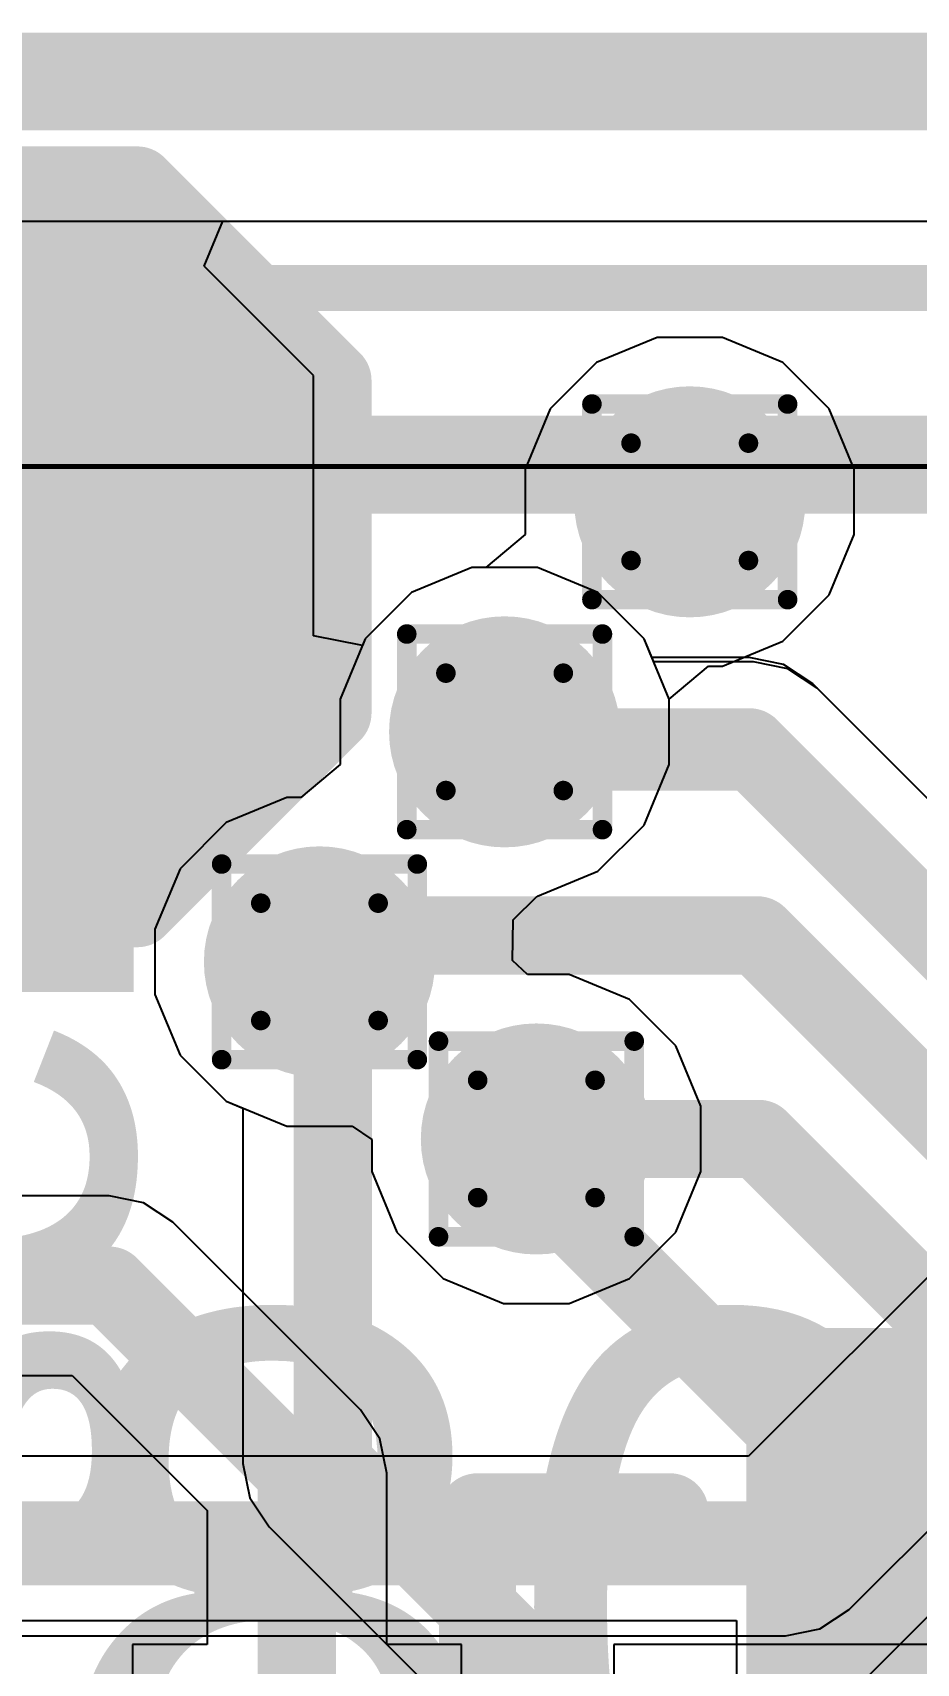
# Model space of a CAD drawing. Header units: inches. Extents: x -11 to 5433, y -4 to 5447.
# Drawn here: x 42.852 to 45.146, y 30.387 to 34.622 of the extents above; entities that cross this region are included whole.
import ezdxf

# ---------------------------------------------------------------- set-up
doc = ezdxf.new("R2010")
doc.units = ezdxf.units.IN
for name, color, linetype in [('Board_outline', 216, 'Continuous'), ('Bottom Layer', 5, 'Continuous'), ('Bottom Overlay', 54, 'Continuous'), ('Drill Drawing', 1, 'Continuous'), ('Ground', 16, 'Continuous'), ('Mechanical 4', 56, 'Continuous'), ('Power', 76, 'Continuous'), ('Top Layer', 1, 'Continuous'), ('Top Overlay', 2, 'Continuous'), ('Top Paste', 8, 'Continuous'), ('Top Solder', 216, 'Continuous'), ('Via Holes', 16, 'Continuous')]:
    doc.layers.add(name, color=color, linetype=linetype)
doc.styles.add('Arial', font='', dxfattribs={"height": 0.2})
doc.styles.add('Arial_Bold', font='', dxfattribs={"height": 0.2})
doc.styles.get('Arial').set_extended_font_data('Arial')
doc.styles.get('Arial_Bold').set_extended_font_data('Arial', bold=True)

# ---------------------------------------------------------------- blocks, each defined once
blk = doc.blocks.new('SM06B_GHS_TB_LF__SN__B_1')
at = {"layer": 'Bottom Overlay'}
for points in [[(-4.3101, 2.75, 0.12, 0.12, 0), (-0.45, 2.75, 0.12, 0.12, 0)], [(-0.45, 2.75, 0.12, 0.12, 0), (4.31, 2.75, 0.12, 0.12, 0)]]:
    blk.add_lwpolyline(points, format="xyseb", dxfattribs=at)
blk.add_lwpolyline([(-0.48, 2.75, 0.06, 0.06, 1), (-0.42, 2.75, 0.06, 0.06, 1)], format="xyseb", close=True, dxfattribs=at)
blk.add_lwpolyline([(-0.48, 2.75, 0.06, 0.06, 1), (-0.42, 2.75, 0.06, 0.06, 1)], format="xyseb", close=True, dxfattribs=at)
blk = doc.blocks.new('QFN_56__7_7__4')
at = {"layer": 'Top Layer'}
blk.add_hatch(color=1, dxfattribs=at).paths.add_polyline_path([(-3.8755, -2.5), (-3.0005, -2.5), (-3.0005, -2.7), (-3.8755, -2.7)])
at = {"layer": 'Top Paste'}
blk.add_hatch(color=8, dxfattribs=at).paths.add_polyline_path([(-3.8755, -2.5), (-3.0005, -2.5), (-3.0005, -2.7), (-3.8755, -2.7)])
at = {"layer": 'Top Solder'}
for points in [[(-3.9771, -1.9984), (-2.8989, -1.9984), (-2.8989, -2.4016), (-3.9771, -2.4016)], [(-3.9771, -2.3984), (-2.8989, -2.3984), (-2.8989, -2.8016), (-3.9771, -2.8016)]]:
    blk.add_hatch(color=216, dxfattribs=at).paths.add_polyline_path(points)
at = {"layer": 'Top Overlay'}
for points in [[(-3.5, -3.5, 0.2, 0.2, 0), (-3.5, -3, 0.2, 0.2, 0)], [(-3, -3.5, 0.2, 0.2, 0), (-3.5, -3.5, 0.2, 0.2, 0)]]:
    blk.add_lwpolyline(points, format="xyseb", dxfattribs=at)
for points in [[(-3.55, -3, 0.1, 0.1, 1), (-3.45, -3, 0.1, 0.1, 1)], [(-3.55, -3.5, 0.1, 0.1, 1), (-3.45, -3.5, 0.1, 0.1, 1)], [(-3.55, -3.5, 0.1, 0.1, 1), (-3.45, -3.5, 0.1, 0.1, 1)]]:
    blk.add_lwpolyline(points, format="xyseb", close=True, dxfattribs=at)
blk = doc.blocks.new('T__________134')
at = {"layer": 'Top Layer'}
blk.add_hatch(color=1, dxfattribs=at).paths.add_polyline_path([(0.381, 0.762), (-0.381, 0.762), (-0.762, 0.381), (-0.762, -0.381), (-0.381, -0.762), (0.381, -0.762), (0.762, -0.381), (0.762, 0.381)])
at = {"layer": 'Top Paste'}
blk.add_hatch(color=8, dxfattribs=at).paths.add_polyline_path([(0.381, 0.762), (-0.381, 0.762), (-0.762, 0.381), (-0.762, -0.381), (-0.381, -0.762), (0.381, -0.762), (0.762, -0.381), (0.762, 0.381)])
at = {"layer": 'Top Solder'}
blk.add_hatch(color=216, dxfattribs=at).paths.add_polyline_path([(0.4318, 0.8636), (-0.4318, 0.8636), (-0.8636, 0.4318), (-0.8636, -0.4318), (-0.4318, -0.8636), (0.4318, -0.8636), (0.8636, -0.4318), (0.8636, 0.4318)])
at = {"layer": 'Top Overlay'}
for points in [[(-0.9398, 0.4318, 0.2, 0.2, 0), (-0.4318, 0.9398, 0.2, 0.2, 0)], [(-0.4318, 0.9398, 0.2, 0.2, 0), (0.4318, 0.9398, 0.2, 0.2, 0)], [(0.4318, 0.9398, 0.2, 0.2, 0), (0.9398, 0.4318, 0.2, 0.2, 0)], [(-0.9398, -0.4318, 0.2, 0.2, 0), (-0.9398, 0.4318, 0.2, 0.2, 0)], [(0.9398, -0.4318, 0.2, 0.2, 0), (0.9398, 0.4318, 0.2, 0.2, 0)], [(-0.9398, -0.4318, 0.2, 0.2, 0), (-0.4318, -0.9398, 0.2, 0.2, 0)], [(0.4318, -0.9398, 0.2, 0.2, 0), (0.9398, -0.4318, 0.2, 0.2, 0)], [(-0.4318, -0.9398, 0.2, 0.2, 0), (0.4318, -0.9398, 0.2, 0.2, 0)]]:
    blk.add_lwpolyline(points, format="xyseb", dxfattribs=at)
for points in [[(-0.4818, 0.9398, 0.1, 0.1, 1), (-0.3818, 0.9398, 0.1, 0.1, 1)], [(-0.4818, 0.9398, 0.1, 0.1, 1), (-0.3818, 0.9398, 0.1, 0.1, 1)], [(0.3818, 0.9398, 0.1, 0.1, 1), (0.4818, 0.9398, 0.1, 0.1, 1)], [(0.3818, 0.9398, 0.1, 0.1, 1), (0.4818, 0.9398, 0.1, 0.1, 1)], [(-0.9898, 0.4318, 0.1, 0.1, 1), (-0.8898, 0.4318, 0.1, 0.1, 1)], [(-0.9898, 0.4318, 0.1, 0.1, 1), (-0.8898, 0.4318, 0.1, 0.1, 1)], [(0.8898, 0.4318, 0.1, 0.1, 1), (0.9898, 0.4318, 0.1, 0.1, 1)], [(0.8898, 0.4318, 0.1, 0.1, 1), (0.9898, 0.4318, 0.1, 0.1, 1)], [(-0.9898, -0.4318, 0.1, 0.1, 1), (-0.8898, -0.4318, 0.1, 0.1, 1)], [(-0.9898, -0.4318, 0.1, 0.1, 1), (-0.8898, -0.4318, 0.1, 0.1, 1)], [(0.8898, -0.4318, 0.1, 0.1, 1), (0.9898, -0.4318, 0.1, 0.1, 1)], [(0.8898, -0.4318, 0.1, 0.1, 1), (0.9898, -0.4318, 0.1, 0.1, 1)], [(-0.4818, -0.9398, 0.1, 0.1, 1), (-0.3818, -0.9398, 0.1, 0.1, 1)], [(-0.4818, -0.9398, 0.1, 0.1, 1), (-0.3818, -0.9398, 0.1, 0.1, 1)], [(0.3818, -0.9398, 0.1, 0.1, 1), (0.4818, -0.9398, 0.1, 0.1, 1)], [(0.3818, -0.9398, 0.1, 0.1, 1), (0.4818, -0.9398, 0.1, 0.1, 1)]]:
    blk.add_lwpolyline(points, format="xyseb", close=True, dxfattribs=at)

msp = doc.modelspace()

# ---------------------------------------------------------------- hatches: boundary and pattern name
at = {"layer": 'Bottom Layer'}
h = msp.add_hatch(color=5, dxfattribs=at)
edge = h.paths.add_edge_path()
edge.add_arc((44.5578, 33.4035), 0.3, 0, 360)
h = msp.add_hatch(color=5, dxfattribs=at)
edge = h.paths.add_edge_path()
edge.add_arc((44.0771, 32.8062), 0.3, 0, 360)
h = msp.add_hatch(color=5, dxfattribs=at)
edge = h.paths.add_edge_path()
edge.add_arc((43.5965, 32.2089), 0.3, 0, 360)
h = msp.add_hatch(color=5, dxfattribs=at)
edge = h.paths.add_edge_path()
edge.add_arc((44.1596, 31.749), 0.3, 0, 360)
at = {"layer": 'Ground'}
h = msp.add_hatch(color=16, dxfattribs=at)
edge = h.paths.add_edge_path()
edge.add_arc((44.5578, 33.4035), 0.3, 0, 360)
h = msp.add_hatch(color=16, dxfattribs=at)
edge = h.paths.add_edge_path()
edge.add_arc((44.0771, 32.8062), 0.3, 0, 360)
h = msp.add_hatch(color=16, dxfattribs=at)
edge = h.paths.add_edge_path()
edge.add_arc((43.5965, 32.2089), 0.3, 0, 360)
h = msp.add_hatch(color=16, dxfattribs=at)
edge = h.paths.add_edge_path()
edge.add_arc((44.1596, 31.749), 0.3, 0, 360)
at = {"layer": 'Power'}
h = msp.add_hatch(color=76, dxfattribs=at)
edge = h.paths.add_edge_path()
edge.add_arc((44.5578, 33.4035), 0.3, 0, 360)
h = msp.add_hatch(color=76, dxfattribs=at)
edge = h.paths.add_edge_path()
edge.add_arc((44.0771, 32.8062), 0.3, 0, 360)
h = msp.add_hatch(color=76, dxfattribs=at)
edge = h.paths.add_edge_path()
edge.add_arc((43.5965, 32.2089), 0.3, 0, 360)
h = msp.add_hatch(color=76, dxfattribs=at)
edge = h.paths.add_edge_path()
edge.add_arc((44.1596, 31.749), 0.3, 0, 360)
at = {"layer": 'Top Layer'}
h = msp.add_hatch(color=1, dxfattribs=at)
edge = h.paths.add_edge_path()
edge.add_arc((44.5578, 33.4035), 0.3, 0, 360)
h = msp.add_hatch(color=1, dxfattribs=at)
edge = h.paths.add_edge_path()
edge.add_arc((44.0771, 32.8062), 0.3, 0, 360)
h = msp.add_hatch(color=1, dxfattribs=at)
edge = h.paths.add_edge_path()
edge.add_arc((43.5965, 32.2089), 0.3, 0, 360)
h = msp.add_hatch(color=1, dxfattribs=at)
edge = h.paths.add_edge_path()
edge.add_arc((44.1596, 31.749), 0.3, 0, 360)
at = {"layer": 'Via Holes'}
h = msp.add_hatch(color=7, dxfattribs=at)
edge = h.paths.add_edge_path()
edge.add_arc((44.5578, 33.4035), 0.15, 0, 360)
h = msp.add_hatch(color=7, dxfattribs=at)
edge = h.paths.add_edge_path()
edge.add_arc((44.0771, 32.8062), 0.15, 0, 360)
h = msp.add_hatch(color=7, dxfattribs=at)
edge = h.paths.add_edge_path()
edge.add_arc((43.5965, 32.2089), 0.15, 0, 360)
h = msp.add_hatch(color=7, dxfattribs=at)
edge = h.paths.add_edge_path()
edge.add_arc((44.1596, 31.749), 0.15, 0, 360)

# ---------------------------------------------------------------- linework, layer by layer
at = {"layer": 'Board_outline'}
msp.add_lwpolyline([(-9.9266, 34.495, 0.254, 0.254, 0), (66.0654, 34.495, 0.254, 0.254, 0)], format="xyseb", dxfattribs=at)
at = {"layer": 'Bottom Layer'}
for p, q in [((39.8159, 34.1324), (46.0936, 34.1324)), ((43.9922, 33.2332), (43.8353, 33.1682)), ((44.1621, 33.2332), (43.9922, 33.2332)), ((44.319, 33.1682), (44.1621, 33.2332)), ((43.8353, 33.1682), (43.7152, 33.0481)), ((44.4391, 33.0481), (44.319, 33.1682)), ((43.7152, 33.0481), (43.6501, 32.8911)), ((44.5041, 32.8911), (44.4391, 33.0481)), ((43.6501, 32.8911), (43.6501, 32.7532)), ((44.5041, 32.7213), (44.5041, 32.8911)), ((43.6501, 32.7532), (43.6501, 32.7213)), ((43.6501, 32.7213), (43.548, 32.6359)), ((44.4391, 32.5643), (44.5041, 32.7213)), ((43.5116, 32.6359), (43.3546, 32.5709)), ((43.548, 32.6359), (43.5116, 32.6359)), ((43.3546, 32.5709), (43.2345, 32.4508)), ((44.319, 32.4442), (44.4391, 32.5643)), ((43.2345, 32.4508), (43.1695, 32.2938)), ((44.1621, 32.3792), (44.319, 32.4442)), ((44.0991, 32.3179), (44.1615, 32.3792)), ((44.1615, 32.3792), (44.1621, 32.3792)), ((44.0977, 32.2123), (44.0991, 32.3179)), ((43.1695, 32.2938), (43.1695, 32.124)), ((44.1364, 32.176), (44.0977, 32.2123)), ((44.2445, 32.176), (44.1364, 32.176)), ((44.4014, 32.111), (44.2445, 32.176)), ((43.1695, 32.124), (43.2345, 31.967)), ((44.5216, 31.9909), (44.4014, 32.111)), ((44.5866, 31.8339), (44.5216, 31.9909)), ((43.2345, 31.967), (43.3546, 31.8469)), ((43.3546, 31.8469), (43.5116, 31.7819)), ((44.5866, 31.6641), (44.5866, 31.8339)), ((43.5116, 31.7819), (43.6814, 31.7819)), ((43.6814, 31.7819), (43.7326, 31.7477)), ((43.7326, 31.7477), (43.7326, 31.6641)), ((43.7326, 31.6641), (43.7976, 31.5071)), ((44.5216, 31.5071), (44.5866, 31.6641)), ((43.0508, 31.6011), (42.752, 31.6011)), ((43.14, 31.5833), (43.0508, 31.6011)), ((43.2156, 31.5328), (43.14, 31.5833)), ((43.703, 31.0455), (43.2156, 31.5328)), ((43.7976, 31.5071), (43.9177, 31.387)), ((44.4014, 31.387), (44.5216, 31.5071)), ((43.9177, 31.387), (44.0746, 31.322)), ((44.2445, 31.322), (44.4014, 31.387)), ((44.0746, 31.322), (44.2445, 31.322)), ((42.0578, 31.1349), (42.9543, 31.1349)), ((42.9543, 31.1349), (43.3051, 30.7841)), ((43.7535, 30.9699), (43.703, 31.0455)), ((43.7712, 30.8807), (43.7535, 30.9699)), ((43.7712, 30.4364), (43.7712, 30.8807)), ((43.3051, 30.7841), (43.3051, 30.4364)), ((43.3051, 30.4364), (43.1111, 30.4364)), ((43.1111, 30.4364), (43.1111, 28.4824)), ((43.9651, 30.4364), (43.7712, 30.4364)), ((43.9651, 28.5909), (43.9651, 30.4364)), ((45.2151, 30.4364), (44.3611, 30.4364)), ((44.3611, 30.4364), (44.3611, 29.3902))]:
    msp.add_line(p, q, dxfattribs=at)
for points in [[(41.4219, 31.368, 0.2032, 0.2032, 0), (43.0508, 31.368, 0.2032, 0.2032, 0)], [(43.0508, 31.368, 0.2032, 0.2032, 0), (43.5381, 30.8807, 0.2032, 0.2032, 0)], [(43.5381, 29.5661, 0.2032, 0.2032, 0), (43.5381, 30.8807, 0.2032, 0.2032, 0)]]:
    msp.add_lwpolyline(points, format="xyseb", dxfattribs=at)
for points in [[(43, 31.368, 0.1016, 0.1016, 1), (43.1016, 31.368, 0.1016, 0.1016, 1)], [(43, 31.368, 0.1016, 0.1016, 1), (43.1016, 31.368, 0.1016, 0.1016, 1)], [(43.4873, 30.8807, 0.1016, 0.1016, 1), (43.5889, 30.8807, 0.1016, 0.1016, 1)], [(43.4873, 30.8807, 0.1016, 0.1016, 1), (43.5889, 30.8807, 0.1016, 0.1016, 1)]]:
    msp.add_lwpolyline(points, format="xyseb", close=True, dxfattribs=at)
at = {"layer": 'Drill Drawing'}
for points in [[(44.3038, 33.6575, 0.0508, 0.0508, 0), (44.8118, 33.6575, 0.0508, 0.0508, 0)], [(44.3038, 33.1495, 0.0508, 0.0508, 0), (44.3038, 33.6575, 0.0508, 0.0508, 0)], [(44.8118, 33.1495, 0.0508, 0.0508, 0), (44.8118, 33.6575, 0.0508, 0.0508, 0)], [(44.4054, 33.5559, 0.0508, 0.0508, 0), (44.7102, 33.5559, 0.0508, 0.0508, 0)], [(44.4054, 33.2511, 0.0508, 0.0508, 0), (44.4054, 33.5559, 0.0508, 0.0508, 0)], [(44.7102, 33.2511, 0.0508, 0.0508, 0), (44.7102, 33.5559, 0.0508, 0.0508, 0)], [(44.4054, 33.2511, 0.0508, 0.0508, 0), (44.7102, 33.2511, 0.0508, 0.0508, 0)], [(44.3038, 33.1495, 0.0508, 0.0508, 0), (44.8118, 33.1495, 0.0508, 0.0508, 0)], [(43.8231, 33.0602, 0.0508, 0.0508, 0), (44.3311, 33.0602, 0.0508, 0.0508, 0)], [(43.8231, 32.5522, 0.0508, 0.0508, 0), (43.8231, 33.0602, 0.0508, 0.0508, 0)], [(44.3311, 32.5522, 0.0508, 0.0508, 0), (44.3311, 33.0602, 0.0508, 0.0508, 0)], [(43.9247, 32.9586, 0.0508, 0.0508, 0), (44.2295, 32.9586, 0.0508, 0.0508, 0)], [(43.9247, 32.6538, 0.0508, 0.0508, 0), (43.9247, 32.9586, 0.0508, 0.0508, 0)], [(44.2295, 32.6538, 0.0508, 0.0508, 0), (44.2295, 32.9586, 0.0508, 0.0508, 0)], [(43.9247, 32.6538, 0.0508, 0.0508, 0), (44.2295, 32.6538, 0.0508, 0.0508, 0)], [(43.8231, 32.5522, 0.0508, 0.0508, 0), (44.3311, 32.5522, 0.0508, 0.0508, 0)], [(43.3425, 32.4629, 0.0508, 0.0508, 0), (43.8505, 32.4629, 0.0508, 0.0508, 0)], [(43.3425, 31.9549, 0.0508, 0.0508, 0), (43.3425, 32.4629, 0.0508, 0.0508, 0)], [(43.8505, 31.9549, 0.0508, 0.0508, 0), (43.8505, 32.4629, 0.0508, 0.0508, 0)], [(43.4441, 32.3613, 0.0508, 0.0508, 0), (43.7489, 32.3613, 0.0508, 0.0508, 0)], [(43.4441, 32.0565, 0.0508, 0.0508, 0), (43.4441, 32.3613, 0.0508, 0.0508, 0)], [(43.7489, 32.0565, 0.0508, 0.0508, 0), (43.7489, 32.3613, 0.0508, 0.0508, 0)], [(43.4441, 32.0565, 0.0508, 0.0508, 0), (43.7489, 32.0565, 0.0508, 0.0508, 0)], [(43.9056, 32.003, 0.0508, 0.0508, 0), (44.4136, 32.003, 0.0508, 0.0508, 0)], [(43.9056, 31.495, 0.0508, 0.0508, 0), (43.9056, 32.003, 0.0508, 0.0508, 0)], [(44.4136, 31.495, 0.0508, 0.0508, 0), (44.4136, 32.003, 0.0508, 0.0508, 0)], [(43.3425, 31.9549, 0.0508, 0.0508, 0), (43.8505, 31.9549, 0.0508, 0.0508, 0)], [(44.0072, 31.9014, 0.0508, 0.0508, 0), (44.312, 31.9014, 0.0508, 0.0508, 0)], [(44.0072, 31.5966, 0.0508, 0.0508, 0), (44.0072, 31.9014, 0.0508, 0.0508, 0)], [(44.312, 31.5966, 0.0508, 0.0508, 0), (44.312, 31.9014, 0.0508, 0.0508, 0)], [(44.0072, 31.5966, 0.0508, 0.0508, 0), (44.312, 31.5966, 0.0508, 0.0508, 0)], [(43.9056, 31.495, 0.0508, 0.0508, 0), (44.4136, 31.495, 0.0508, 0.0508, 0)]]:
    msp.add_lwpolyline(points, format="xyseb", dxfattribs=at)
for points in [[(44.2911, 33.6575, 0.0254, 0.0254, 1), (44.3165, 33.6575, 0.0254, 0.0254, 1)], [(44.2911, 33.6575, 0.0254, 0.0254, 1), (44.3165, 33.6575, 0.0254, 0.0254, 1)], [(44.7991, 33.6575, 0.0254, 0.0254, 1), (44.8245, 33.6575, 0.0254, 0.0254, 1)], [(44.7991, 33.6575, 0.0254, 0.0254, 1), (44.8245, 33.6575, 0.0254, 0.0254, 1)], [(44.3927, 33.5559, 0.0254, 0.0254, 1), (44.4181, 33.5559, 0.0254, 0.0254, 1)], [(44.3927, 33.5559, 0.0254, 0.0254, 1), (44.4181, 33.5559, 0.0254, 0.0254, 1)], [(44.6975, 33.5559, 0.0254, 0.0254, 1), (44.7229, 33.5559, 0.0254, 0.0254, 1)], [(44.6975, 33.5559, 0.0254, 0.0254, 1), (44.7229, 33.5559, 0.0254, 0.0254, 1)], [(44.3927, 33.2511, 0.0254, 0.0254, 1), (44.4181, 33.2511, 0.0254, 0.0254, 1)], [(44.3927, 33.2511, 0.0254, 0.0254, 1), (44.4181, 33.2511, 0.0254, 0.0254, 1)], [(44.6975, 33.2511, 0.0254, 0.0254, 1), (44.7229, 33.2511, 0.0254, 0.0254, 1)], [(44.6975, 33.2511, 0.0254, 0.0254, 1), (44.7229, 33.2511, 0.0254, 0.0254, 1)], [(44.2911, 33.1495, 0.0254, 0.0254, 1), (44.3165, 33.1495, 0.0254, 0.0254, 1)], [(44.2911, 33.1495, 0.0254, 0.0254, 1), (44.3165, 33.1495, 0.0254, 0.0254, 1)], [(44.7991, 33.1495, 0.0254, 0.0254, 1), (44.8245, 33.1495, 0.0254, 0.0254, 1)], [(44.7991, 33.1495, 0.0254, 0.0254, 1), (44.8245, 33.1495, 0.0254, 0.0254, 1)], [(43.8104, 33.0602, 0.0254, 0.0254, 1), (43.8358, 33.0602, 0.0254, 0.0254, 1)], [(43.8104, 33.0602, 0.0254, 0.0254, 1), (43.8358, 33.0602, 0.0254, 0.0254, 1)], [(44.3184, 33.0602, 0.0254, 0.0254, 1), (44.3438, 33.0602, 0.0254, 0.0254, 1)], [(44.3184, 33.0602, 0.0254, 0.0254, 1), (44.3438, 33.0602, 0.0254, 0.0254, 1)], [(43.912, 32.9586, 0.0254, 0.0254, 1), (43.9374, 32.9586, 0.0254, 0.0254, 1)], [(43.912, 32.9586, 0.0254, 0.0254, 1), (43.9374, 32.9586, 0.0254, 0.0254, 1)], [(44.2168, 32.9586, 0.0254, 0.0254, 1), (44.2422, 32.9586, 0.0254, 0.0254, 1)], [(44.2168, 32.9586, 0.0254, 0.0254, 1), (44.2422, 32.9586, 0.0254, 0.0254, 1)], [(43.912, 32.6538, 0.0254, 0.0254, 1), (43.9374, 32.6538, 0.0254, 0.0254, 1)], [(43.912, 32.6538, 0.0254, 0.0254, 1), (43.9374, 32.6538, 0.0254, 0.0254, 1)], [(44.2168, 32.6538, 0.0254, 0.0254, 1), (44.2422, 32.6538, 0.0254, 0.0254, 1)], [(44.2168, 32.6538, 0.0254, 0.0254, 1), (44.2422, 32.6538, 0.0254, 0.0254, 1)], [(43.8104, 32.5522, 0.0254, 0.0254, 1), (43.8358, 32.5522, 0.0254, 0.0254, 1)], [(43.8104, 32.5522, 0.0254, 0.0254, 1), (43.8358, 32.5522, 0.0254, 0.0254, 1)], [(44.3184, 32.5522, 0.0254, 0.0254, 1), (44.3438, 32.5522, 0.0254, 0.0254, 1)], [(44.3184, 32.5522, 0.0254, 0.0254, 1), (44.3438, 32.5522, 0.0254, 0.0254, 1)], [(43.3298, 32.4629, 0.0254, 0.0254, 1), (43.3552, 32.4629, 0.0254, 0.0254, 1)], [(43.3298, 32.4629, 0.0254, 0.0254, 1), (43.3552, 32.4629, 0.0254, 0.0254, 1)], [(43.8378, 32.4629, 0.0254, 0.0254, 1), (43.8632, 32.4629, 0.0254, 0.0254, 1)], [(43.8378, 32.4629, 0.0254, 0.0254, 1), (43.8632, 32.4629, 0.0254, 0.0254, 1)], [(43.4314, 32.3613, 0.0254, 0.0254, 1), (43.4568, 32.3613, 0.0254, 0.0254, 1)], [(43.4314, 32.3613, 0.0254, 0.0254, 1), (43.4568, 32.3613, 0.0254, 0.0254, 1)], [(43.7362, 32.3613, 0.0254, 0.0254, 1), (43.7616, 32.3613, 0.0254, 0.0254, 1)], [(43.7362, 32.3613, 0.0254, 0.0254, 1), (43.7616, 32.3613, 0.0254, 0.0254, 1)], [(43.4314, 32.0565, 0.0254, 0.0254, 1), (43.4568, 32.0565, 0.0254, 0.0254, 1)], [(43.4314, 32.0565, 0.0254, 0.0254, 1), (43.4568, 32.0565, 0.0254, 0.0254, 1)], [(43.7362, 32.0565, 0.0254, 0.0254, 1), (43.7616, 32.0565, 0.0254, 0.0254, 1)], [(43.7362, 32.0565, 0.0254, 0.0254, 1), (43.7616, 32.0565, 0.0254, 0.0254, 1)], [(43.8929, 32.003, 0.0254, 0.0254, 1), (43.9183, 32.003, 0.0254, 0.0254, 1)], [(43.8929, 32.003, 0.0254, 0.0254, 1), (43.9183, 32.003, 0.0254, 0.0254, 1)], [(44.4009, 32.003, 0.0254, 0.0254, 1), (44.4263, 32.003, 0.0254, 0.0254, 1)], [(44.4009, 32.003, 0.0254, 0.0254, 1), (44.4263, 32.003, 0.0254, 0.0254, 1)], [(43.3298, 31.9549, 0.0254, 0.0254, 1), (43.3552, 31.9549, 0.0254, 0.0254, 1)], [(43.3298, 31.9549, 0.0254, 0.0254, 1), (43.3552, 31.9549, 0.0254, 0.0254, 1)], [(43.8378, 31.9549, 0.0254, 0.0254, 1), (43.8632, 31.9549, 0.0254, 0.0254, 1)], [(43.8378, 31.9549, 0.0254, 0.0254, 1), (43.8632, 31.9549, 0.0254, 0.0254, 1)], [(43.9945, 31.9014, 0.0254, 0.0254, 1), (44.0199, 31.9014, 0.0254, 0.0254, 1)], [(43.9945, 31.9014, 0.0254, 0.0254, 1), (44.0199, 31.9014, 0.0254, 0.0254, 1)], [(44.2993, 31.9014, 0.0254, 0.0254, 1), (44.3247, 31.9014, 0.0254, 0.0254, 1)], [(44.2993, 31.9014, 0.0254, 0.0254, 1), (44.3247, 31.9014, 0.0254, 0.0254, 1)], [(43.9945, 31.5966, 0.0254, 0.0254, 1), (44.0199, 31.5966, 0.0254, 0.0254, 1)], [(43.9945, 31.5966, 0.0254, 0.0254, 1), (44.0199, 31.5966, 0.0254, 0.0254, 1)], [(44.2993, 31.5966, 0.0254, 0.0254, 1), (44.3247, 31.5966, 0.0254, 0.0254, 1)], [(44.2993, 31.5966, 0.0254, 0.0254, 1), (44.3247, 31.5966, 0.0254, 0.0254, 1)], [(43.8929, 31.495, 0.0254, 0.0254, 1), (43.9183, 31.495, 0.0254, 0.0254, 1)], [(43.8929, 31.495, 0.0254, 0.0254, 1), (43.9183, 31.495, 0.0254, 0.0254, 1)], [(44.4009, 31.495, 0.0254, 0.0254, 1), (44.4263, 31.495, 0.0254, 0.0254, 1)], [(44.4009, 31.495, 0.0254, 0.0254, 1), (44.4263, 31.495, 0.0254, 0.0254, 1)]]:
    msp.add_lwpolyline(points, format="xyseb", close=True, dxfattribs=at)
at = {"layer": 'Ground'}
for p, q in [((32.6013, 34.1324), (46.0936, 34.1324)), ((43.9922, 33.2332), (43.8353, 33.1682)), ((44.1621, 33.2332), (43.9922, 33.2332)), ((44.319, 33.1682), (44.1621, 33.2332)), ((43.8353, 33.1682), (43.7152, 33.0481)), ((44.4391, 33.0481), (44.319, 33.1682)), ((43.7152, 33.0481), (43.6501, 32.8911)), ((44.4641, 32.9878), (44.4391, 33.0481)), ((44.7234, 32.9878), (44.4641, 32.9878)), ((44.8126, 32.9701), (44.7234, 32.9878)), ((44.8883, 32.9195), (44.8126, 32.9701)), ((46.7561, 31.0517), (44.8883, 32.9195)), ((43.6501, 32.8911), (43.6501, 32.7532)), ((43.6501, 32.7532), (43.6501, 32.7213)), ((43.6501, 32.7213), (43.548, 32.6359)), ((43.5116, 32.6359), (43.3546, 32.5709)), ((43.548, 32.6359), (43.5116, 32.6359)), ((43.3546, 32.5709), (43.2345, 32.4508)), ((43.2345, 32.4508), (43.1695, 32.2938)), ((43.1695, 32.2938), (43.1695, 32.124)), ((43.1695, 32.124), (43.2345, 31.967)), ((43.2345, 31.967), (43.3546, 31.8469)), ((43.3546, 31.8469), (43.3979, 31.829)), ((43.3979, 31.829), (43.3979, 30.9063)), ((43.3979, 30.9063), (43.4156, 30.8171)), ((43.4156, 30.8171), (43.4662, 30.7415)), ((43.4662, 30.7415), (44.283, 29.9246))]:
    msp.add_line(p, q, dxfattribs=at)
for points in [[(44.0771, 32.8062, 0.2032, 0.2032, 0), (44.1286, 32.7547, 0.2032, 0.2032, 0)], [(44.1286, 32.7547, 0.2032, 0.2032, 0), (44.7234, 32.7547, 0.2032, 0.2032, 0)], [(44.7234, 32.7547, 0.2032, 0.2032, 0), (46.6595, 30.8187, 0.2032, 0.2032, 0)], [(43.5965, 32.2089, 0.2032, 0.2032, 0), (43.631, 32.1744, 0.2032, 0.2032, 0)], [(43.631, 30.9063, 0.2032, 0.2032, 0), (43.631, 32.1744, 0.2032, 0.2032, 0)], [(44.1596, 31.6445, 0.2032, 0.2032, 0), (44.1596, 31.749, 0.2032, 0.2032, 0)], [(44.1596, 31.6445, 0.2032, 0.2032, 0), (45.3241, 30.48, 0.2032, 0.2032, 0)], [(43.631, 30.9063, 0.2032, 0.2032, 0), (44.4478, 30.0894, 0.2032, 0.2032, 0)]]:
    msp.add_lwpolyline(points, format="xyseb", dxfattribs=at)
for points in [[(44.0263, 32.8062, 0.1016, 0.1016, 1), (44.1279, 32.8062, 0.1016, 0.1016, 1)], [(44.0778, 32.7547, 0.1016, 0.1016, 1), (44.1794, 32.7547, 0.1016, 0.1016, 1)], [(44.0778, 32.7547, 0.1016, 0.1016, 1), (44.1794, 32.7547, 0.1016, 0.1016, 1)], [(44.6726, 32.7547, 0.1016, 0.1016, 1), (44.7742, 32.7547, 0.1016, 0.1016, 1)], [(44.6726, 32.7547, 0.1016, 0.1016, 1), (44.7742, 32.7547, 0.1016, 0.1016, 1)], [(43.5457, 32.2089, 0.1016, 0.1016, 1), (43.6473, 32.2089, 0.1016, 0.1016, 1)], [(43.5802, 32.1744, 0.1016, 0.1016, 1), (43.6818, 32.1744, 0.1016, 0.1016, 1)], [(43.5802, 32.1744, 0.1016, 0.1016, 1), (43.6818, 32.1744, 0.1016, 0.1016, 1)], [(44.1088, 31.749, 0.1016, 0.1016, 1), (44.2104, 31.749, 0.1016, 0.1016, 1)], [(44.1088, 31.6445, 0.1016, 0.1016, 1), (44.2104, 31.6445, 0.1016, 0.1016, 1)], [(44.1088, 31.6445, 0.1016, 0.1016, 1), (44.2104, 31.6445, 0.1016, 0.1016, 1)], [(43.5802, 30.9063, 0.1016, 0.1016, 1), (43.6818, 30.9063, 0.1016, 0.1016, 1)], [(43.5802, 30.9063, 0.1016, 0.1016, 1), (43.6818, 30.9063, 0.1016, 0.1016, 1)]]:
    msp.add_lwpolyline(points, format="xyseb", close=True, dxfattribs=at)
at = {"layer": 'Mechanical 4'}
for points in [[(-2.5, 33.5, 0.254, 0.254, 0), (67.5, 33.5, 0.254, 0.254, 0)], [(-2.5028, 33.495, 0.0127, 0.0127, 0), (67.4972, 33.495, 0.0127, 0.0127, 0)]]:
    msp.add_lwpolyline(points, format="xyseb", dxfattribs=at)
at = {"layer": 'Power'}
for p, q in [((16.995, 34.1324), (45.8645, 34.1324)), ((44.4728, 33.8305), (44.3159, 33.7655)), ((44.6427, 33.8305), (44.4728, 33.8305)), ((44.7997, 33.7655), (44.6427, 33.8305)), ((44.3159, 33.7655), (44.1958, 33.6454)), ((44.9198, 33.6454), (44.7997, 33.7655)), ((44.1958, 33.6454), (44.1308, 33.4885)), ((44.9848, 33.4885), (44.9198, 33.6454)), ((44.1308, 33.4885), (44.1308, 33.3505)), ((44.9848, 33.3186), (44.9848, 33.4885)), ((44.1308, 33.3505), (44.1308, 33.3186)), ((44.1308, 33.3186), (44.0287, 33.2332)), ((44.9198, 33.1616), (44.9848, 33.3186)), ((43.9922, 33.2332), (43.8353, 33.1682)), ((44.0287, 33.2332), (43.9922, 33.2332)), ((43.8353, 33.1682), (43.7152, 33.0481)), ((44.7997, 33.0415), (44.9198, 33.1616)), ((43.7152, 33.0481), (43.6501, 32.8911)), ((44.6427, 32.9765), (44.7997, 33.0415)), ((44.5042, 32.8911), (44.6062, 32.9765)), ((44.6062, 32.9765), (44.6427, 32.9765)), ((43.6501, 32.8911), (43.6501, 32.7532)), ((44.5041, 32.8592), (44.5042, 32.8911)), ((44.5041, 32.7213), (44.5041, 32.8592)), ((43.6501, 32.7532), (43.6501, 32.7213)), ((43.6501, 32.7213), (43.548, 32.6359)), ((44.4391, 32.5643), (44.5041, 32.7213)), ((46.4413, 32.6561), (44.7101, 30.9249)), ((43.5116, 32.6359), (43.3546, 32.5709)), ((43.548, 32.6359), (43.5116, 32.6359)), ((43.3546, 32.5709), (43.2345, 32.4508)), ((44.319, 32.4442), (44.4391, 32.5643)), ((43.2345, 32.4508), (43.1695, 32.2938)), ((44.1621, 32.3792), (44.319, 32.4442)), ((44.0991, 32.3179), (44.1615, 32.3792)), ((44.1615, 32.3792), (44.1621, 32.3792)), ((44.0977, 32.2123), (44.0991, 32.3179)), ((43.1695, 32.2938), (43.1695, 32.124)), ((44.1364, 32.176), (44.0977, 32.2123)), ((44.2445, 32.176), (44.1364, 32.176)), ((44.4014, 32.111), (44.2445, 32.176)), ((44.9714, 30.527), (46.6003, 32.1558)), ((43.1695, 32.124), (43.2345, 31.967)), ((44.5216, 31.9909), (44.4014, 32.111)), ((46.7466, 32.0801), (44.8816, 30.2151)), ((44.5866, 31.8339), (44.5216, 31.9909)), ((43.2345, 31.967), (43.3546, 31.8469)), ((43.3546, 31.8469), (43.5116, 31.7819)), ((44.5866, 31.6641), (44.5866, 31.8339)), ((43.5116, 31.7819), (43.6814, 31.7819)), ((43.6814, 31.7819), (43.7326, 31.7477)), ((43.7326, 31.7477), (43.7326, 31.6641)), ((43.7326, 31.6641), (43.7976, 31.5071)), ((44.5216, 31.5071), (44.5866, 31.6641)), ((43.7976, 31.5071), (43.9177, 31.387)), ((44.4014, 31.387), (44.5216, 31.5071)), ((43.9177, 31.387), (44.0746, 31.322)), ((44.2445, 31.322), (44.4014, 31.387)), ((44.0746, 31.322), (44.2445, 31.322)), ((44.7101, 30.9249), (41.7623, 30.9249)), ((44.8958, 30.4765), (44.9714, 30.527)), ((40.6411, 30.4587), (44.8066, 30.4587)), ((44.8066, 30.4587), (44.8958, 30.4765))]:
    msp.add_line(p, q, dxfattribs=at)
for points in [[(44.8066, 30.6918, 0.2032, 0.2032, 0), (47.2019, 33.0871, 0.2032, 0.2032, 0)], [(35.518, 30.6918, 0.2032, 0.2032, 0), (44.8066, 30.6918, 0.2032, 0.2032, 0)]]:
    msp.add_lwpolyline(points, format="xyseb", dxfattribs=at)
msp.add_lwpolyline([(44.7558, 30.6918, 0.1016, 0.1016, 1), (44.8574, 30.6918, 0.1016, 0.1016, 1)], format="xyseb", close=True, dxfattribs=at)
msp.add_lwpolyline([(44.7558, 30.6918, 0.1016, 0.1016, 1), (44.8574, 30.6918, 0.1016, 0.1016, 1)], format="xyseb", close=True, dxfattribs=at)
at = {"layer": 'Top Layer'}
for p, q in [((43.297, 34.0151), (43.3456, 34.1324)), ((43.3456, 34.1324), (46.0936, 34.1324)), ((43.5809, 33.7312), (43.297, 34.0151)), ((43.5809, 33.0558), (43.5809, 33.7312)), ((43.9922, 33.2332), (43.8353, 33.1682)), ((44.1621, 33.2332), (43.9922, 33.2332)), ((44.319, 33.1682), (44.1621, 33.2332)), ((43.8353, 33.1682), (43.7152, 33.0481)), ((44.4391, 33.0481), (44.319, 33.1682)), ((43.7079, 33.0306), (43.5809, 33.0558)), ((43.7152, 33.0481), (43.7079, 33.0306)), ((44.4594, 32.9991), (44.4391, 33.0481)), ((44.7122, 32.9991), (44.4594, 32.9991)), ((44.8014, 32.9813), (44.7122, 32.9991)), ((44.877, 32.9308), (44.8014, 32.9813)), ((46.1464, 31.6614), (44.877, 32.9308)), ((42.6649, 30.4987), (44.6795, 30.4987)), ((44.6795, 30.4987), (44.6795, 30.2155))]:
    msp.add_line(p, q, dxfattribs=at)
for points in [[(44.0771, 32.8062, 0.2032, 0.2032, 0), (44.1174, 32.766, 0.2032, 0.2032, 0)], [(44.1174, 32.766, 0.2032, 0.2032, 0), (44.7122, 32.766, 0.2032, 0.2032, 0)], [(44.7122, 32.766, 0.2032, 0.2032, 0), (46.1065, 31.3717, 0.2032, 0.2032, 0)], [(43.5965, 32.2089, 0.2032, 0.2032, 0), (43.6652, 32.2776, 0.2032, 0.2032, 0)], [(43.6652, 32.2776, 0.2032, 0.2032, 0), (44.7336, 32.2776, 0.2032, 0.2032, 0)], [(44.7336, 32.2776, 0.2032, 0.2032, 0), (45.7049, 31.3063, 0.2032, 0.2032, 0)], [(44.1596, 31.749, 0.2032, 0.2032, 0), (44.737, 31.749, 0.2032, 0.2032, 0)], [(44.737, 31.749, 0.2032, 0.2032, 0), (45.3049, 31.1812, 0.2032, 0.2032, 0)], [(42.6649, 30.7188, 0.1778, 0.1778, 0), (44.9065, 30.7188, 0.1778, 0.1778, 0)]]:
    msp.add_lwpolyline(points, format="xyseb", dxfattribs=at)
for points in [[(44.0263, 32.8062, 0.1016, 0.1016, 1), (44.1279, 32.8062, 0.1016, 0.1016, 1)], [(44.0666, 32.766, 0.1016, 0.1016, 1), (44.1682, 32.766, 0.1016, 0.1016, 1)], [(44.0666, 32.766, 0.1016, 0.1016, 1), (44.1682, 32.766, 0.1016, 0.1016, 1)], [(44.6614, 32.766, 0.1016, 0.1016, 1), (44.763, 32.766, 0.1016, 0.1016, 1)], [(44.6614, 32.766, 0.1016, 0.1016, 1), (44.763, 32.766, 0.1016, 0.1016, 1)], [(43.6144, 32.2776, 0.1016, 0.1016, 1), (43.716, 32.2776, 0.1016, 0.1016, 1)], [(43.6144, 32.2776, 0.1016, 0.1016, 1), (43.716, 32.2776, 0.1016, 0.1016, 1)], [(44.6828, 32.2776, 0.1016, 0.1016, 1), (44.7844, 32.2776, 0.1016, 0.1016, 1)], [(44.6828, 32.2776, 0.1016, 0.1016, 1), (44.7844, 32.2776, 0.1016, 0.1016, 1)], [(43.5457, 32.2089, 0.1016, 0.1016, 1), (43.6473, 32.2089, 0.1016, 0.1016, 1)], [(44.1088, 31.749, 0.1016, 0.1016, 1), (44.2104, 31.749, 0.1016, 0.1016, 1)], [(44.6862, 31.749, 0.1016, 0.1016, 1), (44.7878, 31.749, 0.1016, 0.1016, 1)], [(44.6862, 31.749, 0.1016, 0.1016, 1), (44.7878, 31.749, 0.1016, 0.1016, 1)], [(44.862, 30.7188, 0.0889, 0.0889, 1), (44.9509, 30.7188, 0.0889, 0.0889, 1)]]:
    msp.add_lwpolyline(points, format="xyseb", close=True, dxfattribs=at)

# ---------------------------------------------------------------- block references
for name, p in [('SM06B_GHS_TB_LF__SN__B_1', (44.1635, 31.2088)), ('T__________134', (42.6919, 33.2867))]:
    msp.add_blockref(name, p)
at = {"rotation": 270}
msp.add_blockref('QFN_56__7_7__4', (47.5065, 27.2808), dxfattribs=at)

# ---------------------------------------------------------------- texts
at = {"layer": 'Mechanical 4', "style": 'Arial'}
msp.add_text('26.80mm', height=1.524, dxfattribs=at).set_placement((39.9275, 29.7715))
at = {"layer": 'Top Overlay', "style": 'Arial_Bold'}
msp.add_text('SCL', height=0.762, rotation=90, dxfattribs=at).set_placement((43.1145, 30.5811))

doc.saveas('drawing.dxf')
